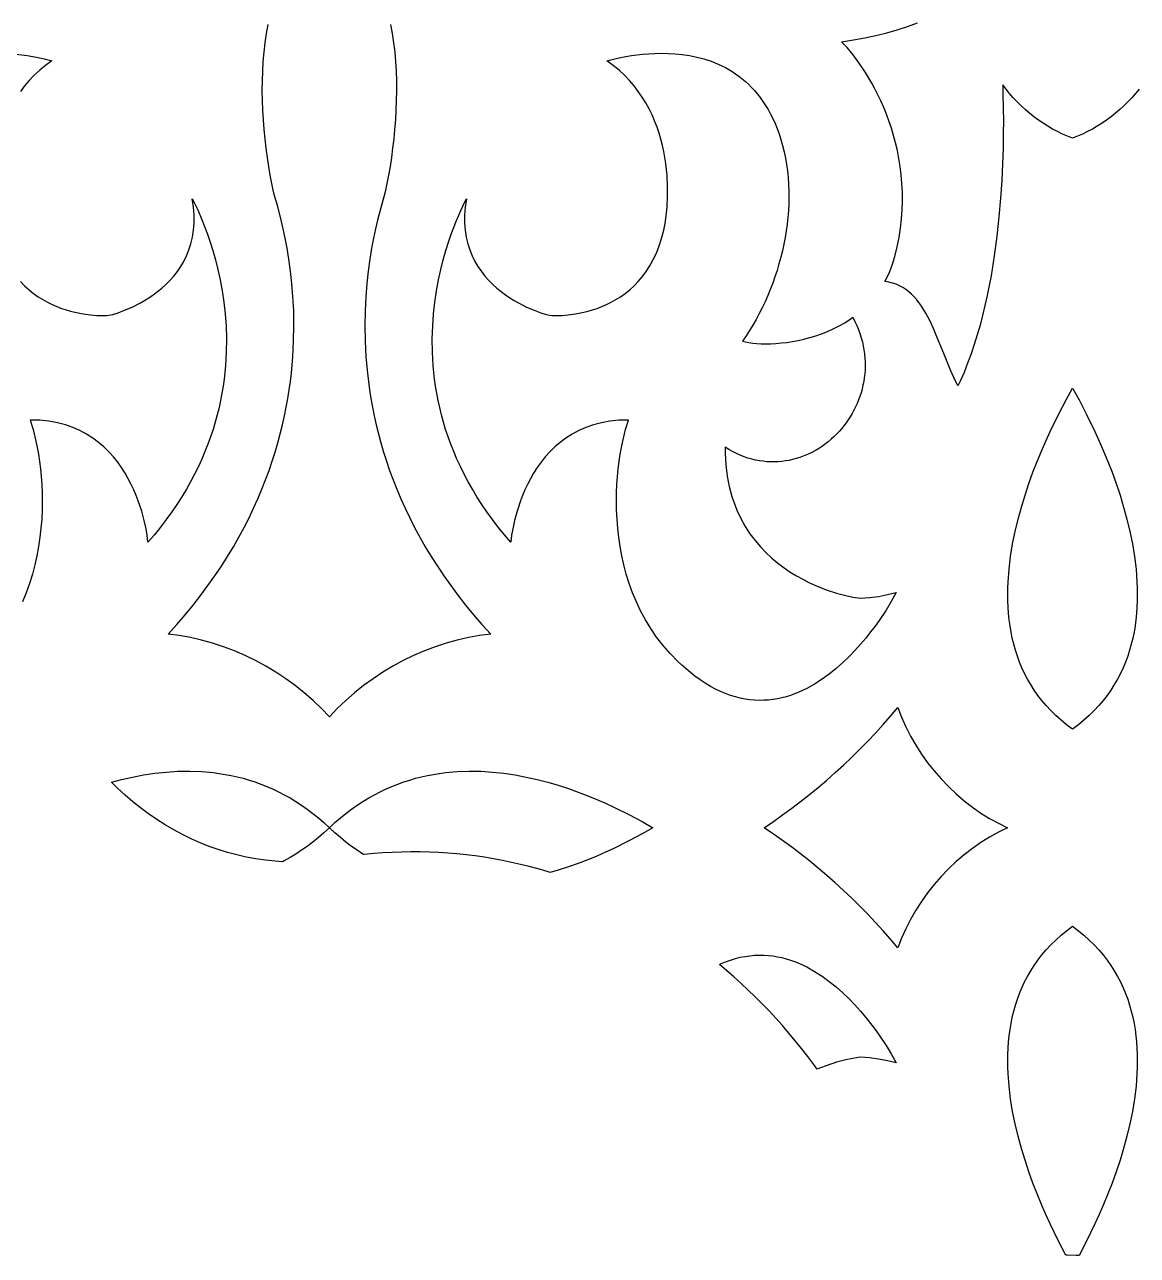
# Model space of a CAD drawing. Extents: x -350 to 350, y -780 to 780.
# Drawn here: x 98.4 to 155.3, y 374 to 437 of the extents above; entities that cross this region are included whole.
import ezdxf

# ---------------------------------------------------------------- set-up
doc = ezdxf.new("R2010")
doc.units = 0
doc.layers.add('LAYER_1', color=18, linetype='CONTINUOUS')

msp = doc.modelspace()

# ---------------------------------------------------------------- linework, layer by layer
at = {"layer": 'LAYER_1'}
for points in [[(117.124, 436.962), (117.208, 436.5), (117.278, 436.029), (117.333, 435.549), (117.374, 435.062), (117.402, 434.57), (117.418, 434.074), (117.421, 433.576), (117.414, 433.078), (117.395, 432.58), (117.367, 432.085), (117.329, 431.595), (117.282, 431.11), (117.227, 430.632), (117.164, 430.164), (117.095, 429.706), (117.019, 429.26), (116.852, 428.41), (116.778, 428.148), (116.635, 427.655), (116.45, 426.948), (116.35, 426.519), (116.25, 426.043), (116.152, 425.522), (116.06, 424.958), (115.977, 424.353), (115.907, 423.709), (115.853, 423.027), (115.818, 422.311), (115.806, 421.562), (115.819, 420.782), (115.862, 419.973), (115.937, 419.137), (115.988, 418.71), (116.048, 418.277), (116.118, 417.838), (116.197, 417.394), (116.288, 416.945), (116.39, 416.491), (116.503, 416.032), (116.627, 415.569), (116.764, 415.102), (116.914, 414.631), (117.077, 414.156), (117.253, 413.678), (117.443, 413.197), (117.648, 412.713), (117.867, 412.226), (118.101, 411.738), (118.351, 411.247), (118.617, 410.754), (118.899, 410.26), (119.198, 409.764), (119.515, 409.268), (119.848, 408.771), (120.2, 408.273), (120.571, 407.775), (120.96, 407.277), (121.368, 406.779), (121.796, 406.281), (122.244, 405.785), (121.673, 405.714), (121.102, 405.613), (120.533, 405.483), (119.967, 405.326), (119.406, 405.142), (118.851, 404.931), (118.304, 404.695), (117.767, 404.435), (117.241, 404.15), (116.727, 403.843), (116.227, 403.513), (115.743, 403.161), (115.276, 402.789), (114.828, 402.397), (114.4, 401.986), (113.993, 401.556), (113.586, 401.986), (113.158, 402.397), (112.71, 402.789), (112.243, 403.161), (111.759, 403.513), (111.259, 403.843), (110.746, 404.15), (110.219, 404.435), (109.682, 404.695), (109.135, 404.931), (108.58, 405.142), (108.019, 405.326), (107.453, 405.483), (106.884, 405.613), (106.313, 405.714), (105.742, 405.785), (106.19, 406.281), (106.618, 406.779), (107.026, 407.277), (107.416, 407.775), (107.786, 408.273), (108.138, 408.771), (108.472, 409.268), (108.788, 409.764), (109.087, 410.26), (109.369, 410.754), (109.635, 411.247), (109.885, 411.738), (110.119, 412.226), (110.338, 412.713), (110.543, 413.197), (110.733, 413.678), (110.909, 414.156), (111.072, 414.631), (111.222, 415.102), (111.359, 415.569), (111.484, 416.032), (111.597, 416.491), (111.698, 416.945), (111.789, 417.394), (111.869, 417.838), (111.938, 418.277), (111.999, 418.71), (112.049, 419.137), (112.124, 419.973), (112.167, 420.782), (112.18, 421.562), (112.168, 422.311), (112.133, 423.027), (112.079, 423.709), (112.009, 424.353), (111.926, 424.958), (111.834, 425.522), (111.736, 426.043), (111.636, 426.519), (111.536, 426.948), (111.351, 427.655), (111.208, 428.148), (111.134, 428.41), (110.967, 429.26), (110.891, 429.706), (110.822, 430.164), (110.759, 430.632), (110.704, 431.11), (110.658, 431.595), (110.62, 432.085), (110.591, 432.58), (110.573, 433.078), (110.565, 433.576), (110.568, 434.074), (110.584, 434.57), (110.612, 435.062), (110.653, 435.549), (110.708, 436.029), (110.778, 436.5), (110.863, 436.962)], [(155.397, 433.651), (155.217, 433.429), (155.028, 433.212), (154.831, 433.003), (154.627, 432.801), (154.415, 432.606), (154.196, 432.419), (153.971, 432.24), (153.74, 432.07), (153.504, 431.909), (153.263, 431.757), (153.017, 431.614), (152.767, 431.482), (152.514, 431.36), (152.257, 431.248), (151.997, 431.147), (151.737, 431.248), (151.481, 431.36), (151.227, 431.482), (150.977, 431.614), (150.731, 431.757), (150.49, 431.909), (150.254, 432.07), (150.023, 432.24), (149.798, 432.419), (149.579, 432.606), (149.368, 432.801), (149.163, 433.003), (148.966, 433.212), (148.777, 433.429), (148.597, 433.651), (148.426, 433.88), (148.438, 433.482), (148.456, 432.628), (148.46, 432.053), (148.458, 431.393), (148.445, 430.655), (148.419, 429.85), (148.378, 428.987), (148.317, 428.074), (148.235, 427.122), (148.128, 426.138), (147.994, 425.134), (147.83, 424.117), (147.735, 423.607), (147.631, 423.098), (147.519, 422.589), (147.397, 422.084), (147.265, 421.583), (147.124, 421.086), (146.971, 420.596), (146.808, 420.113), (146.633, 419.639), (146.447, 419.174), (146.249, 418.721), (146.135, 418.482), (145.941, 418.872), (145.758, 419.282), (145.41, 420.135), (145.064, 420.997), (144.883, 421.416), (144.693, 421.82), (144.489, 422.203), (144.268, 422.559), (144.15, 422.726), (144.027, 422.883), (143.897, 423.031), (143.762, 423.169), (143.619, 423.296), (143.47, 423.41), (143.312, 423.513), (143.147, 423.602), (142.973, 423.678), (142.79, 423.739), (142.598, 423.784), (142.395, 423.814), (142.485, 423.978), (142.646, 424.328), (142.787, 424.7), (142.906, 425.093), (143.026, 425.586), (143.123, 426.072), (143.198, 426.551), (143.252, 427.023), (143.285, 427.489), (143.3, 427.946), (143.296, 428.396), (143.275, 428.837), (143.239, 429.269), (143.186, 429.693), (143.12, 430.107), (143.041, 430.512), (142.949, 430.907), (142.846, 431.291), (142.732, 431.665), (142.61, 432.028), (142.479, 432.38), (142.341, 432.72), (142.196, 433.049), (142.046, 433.365), (141.892, 433.668), (141.735, 433.958), (141.413, 434.499), (141.09, 434.985), (140.773, 435.412), (140.47, 435.778), (140.189, 436.081), (140.79, 436.168), (141.374, 436.273), (141.943, 436.395), (142.496, 436.533), (143.033, 436.687), (143.555, 436.855), (144.062, 437.036)], [(97.976, 435.441), (98.54, 435.37), (99.021, 435.286), (99.401, 435.203), (99.796, 435.103), (99.478, 434.867), (99.181, 434.62), (98.905, 434.362), (98.649, 434.094), (98.412, 433.818), (98.193, 433.534)], [(98.193, 423.822), (98.41, 423.598), (98.634, 423.394), (98.865, 423.209), (99.1, 423.042), (99.338, 422.892), (99.578, 422.758), (99.819, 422.639), (100.059, 422.535), (100.296, 422.445), (100.529, 422.367), (100.758, 422.3), (100.98, 422.244), (101.398, 422.161), (101.774, 422.11), (102.095, 422.083), (102.351, 422.073), (102.622, 422.074), (102.72, 422.09), (102.913, 422.139), (103.185, 422.224), (103.523, 422.348), (103.909, 422.515), (104.329, 422.727), (104.547, 422.851), (104.767, 422.988), (104.988, 423.138), (105.208, 423.301), (105.425, 423.478), (105.636, 423.669), (105.841, 423.874), (106.036, 424.094), (106.221, 424.33), (106.393, 424.581), (106.55, 424.849), (106.691, 425.133), (106.812, 425.433), (106.914, 425.751), (106.993, 426.087), (107.047, 426.44), (107.076, 426.812), (107.076, 427.203), (107.045, 427.613), (106.983, 428.043), (107.083, 427.851), (107.261, 427.479), (107.496, 426.937), (107.762, 426.24), (107.899, 425.838), (108.036, 425.401), (108.168, 424.932), (108.293, 424.433), (108.409, 423.904), (108.511, 423.348), (108.597, 422.766), (108.664, 422.159), (108.71, 421.53), (108.73, 420.88), (108.722, 420.211), (108.683, 419.524), (108.651, 419.174), (108.611, 418.821), (108.561, 418.464), (108.501, 418.103), (108.432, 417.739), (108.352, 417.372), (108.261, 417.003), (108.159, 416.631), (108.046, 416.256), (107.921, 415.879), (107.783, 415.5), (107.633, 415.12), (107.47, 414.738), (107.294, 414.354), (107.104, 413.969), (106.9, 413.584), (106.681, 413.197), (106.448, 412.81), (106.199, 412.423), (105.935, 412.035), (105.655, 411.647), (105.358, 411.26), (105.045, 410.873), (104.715, 410.487), (104.675, 410.842), (104.617, 411.176), (104.526, 411.593), (104.396, 412.074), (104.221, 412.603), (104.114, 412.88), (103.995, 413.162), (103.861, 413.448), (103.712, 413.735), (103.547, 414.021), (103.366, 414.304), (103.168, 414.581), (102.952, 414.851), (102.718, 415.112), (102.464, 415.361), (102.19, 415.596), (101.895, 415.816), (101.579, 416.017), (101.24, 416.198), (100.879, 416.356), (100.493, 416.49), (100.083, 416.598), (99.648, 416.676), (99.187, 416.724), (98.946, 416.735), (98.699, 416.738), (98.848, 416.247), (98.99, 415.66), (99.055, 415.334), (99.116, 414.988), (99.17, 414.623), (99.217, 414.242), (99.255, 413.845), (99.284, 413.433), (99.302, 413.009), (99.309, 412.574), (99.302, 412.128), (99.282, 411.674), (99.247, 411.213), (99.196, 410.746), (99.127, 410.275), (99.041, 409.8), (98.935, 409.325), (98.808, 408.849), (98.66, 408.374), (98.49, 407.902), (98.295, 407.435)]]:
    msp.add_lwpolyline(points, dxfattribs=at)
for points in [[(131.325, 435.483), (131.681, 435.462), (132.043, 435.425), (132.41, 435.37), (132.779, 435.294), (133.149, 435.197), (133.518, 435.076), (133.883, 434.929), (134.242, 434.754), (134.594, 434.551), (134.936, 434.315), (135.103, 434.186), (135.266, 434.047), (135.427, 433.9), (135.583, 433.744), (135.736, 433.579), (135.884, 433.404), (136.028, 433.22), (136.167, 433.026), (136.301, 432.821), (136.43, 432.606), (136.554, 432.381), (136.671, 432.145), (136.783, 431.897), (136.889, 431.639), (136.988, 431.369), (137.08, 431.087), (137.17, 430.772), (137.249, 430.452), (137.317, 430.129), (137.373, 429.801), (137.418, 429.471), (137.452, 429.137), (137.475, 428.801), (137.487, 428.463), (137.49, 428.123), (137.482, 427.782), (137.464, 427.44), (137.436, 427.098), (137.399, 426.755), (137.352, 426.413), (137.297, 426.072), (137.232, 425.731), (137.158, 425.393), (137.075, 425.056), (136.984, 424.721), (136.885, 424.39), (136.778, 424.061), (136.663, 423.736), (136.54, 423.415), (136.409, 423.099), (136.272, 422.787), (136.127, 422.48), (135.975, 422.179), (135.816, 421.884), (135.651, 421.595), (135.479, 421.313), (135.302, 421.038), (135.118, 420.771), (135.274, 420.732), (135.449, 420.699), (135.643, 420.672), (135.852, 420.652), (136.078, 420.64), (136.316, 420.635), (136.568, 420.639), (136.83, 420.652), (137.102, 420.675), (137.383, 420.707), (137.67, 420.751), (137.963, 420.805), (138.261, 420.871), (138.561, 420.95), (138.863, 421.042), (139.165, 421.147), (139.466, 421.265), (139.764, 421.399), (140.058, 421.547), (140.347, 421.711), (140.63, 421.891), (140.767, 421.99), (140.872, 421.781), (140.967, 421.572), (141.052, 421.363), (141.127, 421.154), (141.192, 420.945), (141.248, 420.736), (141.294, 420.527), (141.331, 420.32), (141.359, 420.113), (141.379, 419.907), (141.389, 419.703), (141.391, 419.5), (141.385, 419.298), (141.371, 419.098), (141.348, 418.9), (141.318, 418.705), (141.281, 418.511), (141.236, 418.32), (141.183, 418.132), (141.124, 417.946), (141.058, 417.764), (140.985, 417.585), (140.905, 417.409), (140.819, 417.237), (140.727, 417.068), (140.629, 416.904), (140.525, 416.743), (140.416, 416.587), (140.301, 416.435), (140.181, 416.288), (140.056, 416.146), (139.925, 416.009), (139.79, 415.877), (139.651, 415.75), (139.507, 415.629), (139.359, 415.514), (139.207, 415.404), (139.051, 415.301), (138.891, 415.204), (138.728, 415.113), (138.561, 415.029), (138.392, 414.952), (138.219, 414.882), (138.044, 414.819), (137.866, 414.764), (137.685, 414.716), (137.502, 414.676), (137.318, 414.643), (137.131, 414.619), (136.943, 414.603), (136.753, 414.595), (136.561, 414.596), (136.369, 414.606), (136.176, 414.625), (135.981, 414.653), (135.786, 414.691), (135.591, 414.738), (135.395, 414.794), (135.2, 414.861), (135.004, 414.938), (134.808, 415.025), (134.613, 415.122), (134.419, 415.23), (134.225, 415.349), (134.229, 415.037), (134.243, 414.734), (134.266, 414.439), (134.297, 414.152), (134.337, 413.873), (134.386, 413.602), (134.442, 413.339), (134.506, 413.083), (134.577, 412.835), (134.655, 412.594), (134.74, 412.361), (134.832, 412.135), (135.033, 411.704), (135.256, 411.301), (135.5, 410.924), (135.761, 410.573), (136.037, 410.247), (136.326, 409.945), (136.625, 409.667), (136.933, 409.411), (137.246, 409.176), (137.563, 408.962), (137.88, 408.767), (138.197, 408.592), (138.51, 408.434), (138.816, 408.294), (139.114, 408.17), (139.402, 408.061), (139.935, 407.886), (140.396, 407.763), (140.767, 407.683), (141.029, 407.641), (141.162, 407.629), (141.391, 407.638), (141.62, 407.657), (142.075, 407.722), (142.527, 407.811), (142.976, 407.913), (142.898, 407.759), (142.724, 407.451), (142.458, 407.019), (142.105, 406.492), (141.897, 406.202), (141.669, 405.9), (141.422, 405.589), (141.155, 405.273), (140.87, 404.956), (140.567, 404.641), (140.247, 404.332), (139.91, 404.034), (139.557, 403.749), (139.188, 403.481), (138.804, 403.234), (138.405, 403.012), (137.993, 402.819), (137.781, 402.734), (137.567, 402.658), (137.349, 402.591), (137.128, 402.533), (136.903, 402.485), (136.676, 402.448), (136.446, 402.421), (136.213, 402.406), (135.977, 402.403), (135.739, 402.412), (135.498, 402.433), (135.254, 402.468), (135.008, 402.516), (134.759, 402.579), (134.508, 402.656), (134.254, 402.748), (133.998, 402.856), (133.741, 402.98), (133.481, 403.12), (133.218, 403.277), (132.954, 403.452), (132.689, 403.644), (132.456, 403.826), (132.231, 404.011), (132.015, 404.201), (131.808, 404.395), (131.417, 404.794), (131.057, 405.208), (130.727, 405.634), (130.427, 406.071), (130.155, 406.517), (129.91, 406.973), (129.691, 407.435), (129.496, 407.902), (129.326, 408.374), (129.178, 408.849), (129.051, 409.325), (128.945, 409.8), (128.859, 410.275), (128.79, 410.746), (128.739, 411.213), (128.704, 411.674), (128.684, 412.128), (128.678, 412.574), (128.684, 413.009), (128.702, 413.433), (128.731, 413.845), (128.77, 414.242), (128.816, 414.623), (128.87, 414.988), (128.931, 415.334), (128.996, 415.66), (129.138, 416.247), (129.287, 416.738), (129.04, 416.735), (128.8, 416.724), (128.338, 416.676), (127.903, 416.598), (127.493, 416.49), (127.108, 416.356), (126.746, 416.198), (126.407, 416.017), (126.091, 415.816), (125.796, 415.596), (125.522, 415.361), (125.268, 415.112), (125.034, 414.851), (124.818, 414.581), (124.62, 414.304), (124.439, 414.021), (124.274, 413.735), (124.125, 413.448), (123.992, 413.162), (123.872, 412.88), (123.765, 412.603), (123.59, 412.074), (123.46, 411.593), (123.369, 411.176), (123.311, 410.842), (123.271, 410.487), (122.941, 410.873), (122.628, 411.26), (122.331, 411.647), (122.051, 412.035), (121.787, 412.423), (121.538, 412.81), (121.305, 413.197), (121.086, 413.584), (120.882, 413.969), (120.692, 414.354), (120.516, 414.738), (120.353, 415.12), (120.203, 415.5), (120.066, 415.879), (119.94, 416.256), (119.827, 416.631), (119.725, 417.003), (119.635, 417.372), (119.555, 417.739), (119.485, 418.103), (119.425, 418.464), (119.375, 418.821), (119.335, 419.174), (119.303, 419.524), (119.264, 420.211), (119.256, 420.88), (119.277, 421.53), (119.322, 422.159), (119.389, 422.766), (119.475, 423.348), (119.578, 423.904), (119.693, 424.433), (119.818, 424.932), (119.95, 425.401), (120.087, 425.838), (120.224, 426.24), (120.49, 426.937), (120.725, 427.479), (120.904, 427.851), (121.003, 428.043), (120.941, 427.613), (120.911, 427.203), (120.911, 426.812), (120.939, 426.44), (120.993, 426.087), (121.072, 425.751), (121.174, 425.433), (121.296, 425.133), (121.436, 424.849), (121.593, 424.581), (121.765, 424.33), (121.95, 424.094), (122.146, 423.874), (122.35, 423.669), (122.562, 423.478), (122.778, 423.301), (122.998, 423.138), (123.219, 422.988), (123.44, 422.851), (123.657, 422.727), (124.077, 422.515), (124.463, 422.348), (124.801, 422.224), (125.073, 422.139), (125.266, 422.09), (125.364, 422.074), (125.635, 422.073), (125.891, 422.083), (126.212, 422.11), (126.588, 422.161), (127.007, 422.244), (127.228, 422.3), (127.457, 422.367), (127.69, 422.445), (127.928, 422.535), (128.167, 422.639), (128.408, 422.758), (128.648, 422.892), (128.886, 423.042), (129.121, 423.209), (129.352, 423.394), (129.576, 423.598), (129.793, 423.822), (130.001, 424.067), (130.199, 424.334), (130.385, 424.623), (130.558, 424.936), (130.717, 425.274), (130.859, 425.637), (130.985, 426.026), (131.092, 426.443), (131.159, 426.783), (131.217, 427.184), (131.262, 427.64), (131.288, 428.142), (131.29, 428.683), (131.262, 429.256), (131.235, 429.552), (131.199, 429.853), (131.153, 430.159), (131.096, 430.467), (131.027, 430.778), (130.947, 431.091), (130.854, 431.404), (130.748, 431.717), (130.628, 432.028), (130.493, 432.338), (130.342, 432.644), (130.176, 432.946), (129.993, 433.242), (129.793, 433.534), (129.575, 433.818), (129.338, 434.094), (129.081, 434.362), (128.805, 434.62), (128.508, 434.867), (128.19, 435.103), (128.585, 435.203), (128.965, 435.286), (129.446, 435.37), (130.01, 435.441), (130.319, 435.466), (130.642, 435.483), (130.978, 435.49)], [(152.328, 417.768), (152.717, 417.023), (153.143, 416.145), (153.364, 415.661), (153.585, 415.152), (153.804, 414.618), (154.019, 414.063), (154.227, 413.488), (154.425, 412.896), (154.609, 412.289), (154.778, 411.67), (154.929, 411.039), (155.059, 410.401), (155.165, 409.757), (155.244, 409.109), (155.293, 408.46), (155.306, 408.136), (155.31, 407.812), (155.306, 407.489), (155.293, 407.167), (155.27, 406.846), (155.237, 406.527), (155.195, 406.21), (155.141, 405.895), (155.077, 405.583), (155.002, 405.274), (154.915, 404.967), (154.817, 404.664), (154.706, 404.365), (154.583, 404.069), (154.447, 403.778), (154.297, 403.491), (154.134, 403.209), (153.957, 402.932), (153.766, 402.661), (153.56, 402.395), (153.339, 402.135), (153.103, 401.881), (152.851, 401.633), (152.583, 401.393), (152.299, 401.159), (151.997, 400.933), (151.696, 401.159), (151.411, 401.393), (151.144, 401.633), (150.892, 401.881), (150.655, 402.135), (150.434, 402.395), (150.229, 402.661), (150.037, 402.932), (149.86, 403.209), (149.697, 403.491), (149.548, 403.778), (149.411, 404.069), (149.288, 404.365), (149.177, 404.664), (149.079, 404.967), (148.992, 405.274), (148.917, 405.583), (148.853, 405.895), (148.8, 406.21), (148.757, 406.527), (148.724, 406.846), (148.701, 407.167), (148.688, 407.489), (148.684, 407.812), (148.688, 408.136), (148.701, 408.46), (148.751, 409.109), (148.83, 409.757), (148.935, 410.401), (149.065, 411.039), (149.216, 411.67), (149.385, 412.289), (149.57, 412.896), (149.767, 413.488), (149.975, 414.063), (150.19, 414.618), (150.409, 415.152), (150.631, 415.661), (150.851, 416.145), (151.277, 417.023), (151.667, 417.768), (151.997, 418.363)], [(143.248, 401.545), (143.464, 401.058), (143.708, 400.58), (143.976, 400.113), (144.27, 399.659), (144.585, 399.218), (144.922, 398.793), (145.279, 398.384), (145.655, 397.994), (146.047, 397.623), (146.455, 397.273), (146.877, 396.947), (147.312, 396.644), (147.758, 396.367), (148.214, 396.117), (148.678, 395.892), (148.214, 395.668), (147.758, 395.418), (147.312, 395.141), (146.877, 394.838), (146.455, 394.511), (146.047, 394.162), (145.655, 393.791), (145.279, 393.401), (144.922, 392.992), (144.585, 392.567), (144.27, 392.126), (143.976, 391.672), (143.708, 391.205), (143.464, 390.727), (143.248, 390.24), (143.06, 389.745), (142.688, 390.187), (142.307, 390.622), (141.919, 391.049), (141.522, 391.47), (141.118, 391.883), (140.706, 392.288), (140.287, 392.686), (139.861, 393.076), (139.429, 393.457), (138.989, 393.831), (138.544, 394.196), (138.093, 394.552), (137.635, 394.9), (137.172, 395.239), (136.704, 395.569), (136.23, 395.892), (136.704, 396.216), (137.172, 396.546), (137.635, 396.885), (138.093, 397.232), (138.544, 397.589), (138.989, 397.954), (139.429, 398.327), (139.861, 398.709), (140.287, 399.099), (140.706, 399.497), (141.118, 399.902), (141.522, 400.315), (141.919, 400.735), (142.307, 401.163), (142.688, 401.598), (143.06, 402.04)], [(121.735, 398.776), (122.329, 398.739), (122.916, 398.677), (123.495, 398.591), (124.064, 398.485), (124.623, 398.359), (125.169, 398.217), (125.701, 398.061), (126.218, 397.893), (126.719, 397.715), (127.203, 397.529), (127.668, 397.339), (128.112, 397.145), (128.534, 396.95), (129.309, 396.568), (129.982, 396.211), (130.541, 395.892), (129.982, 395.574), (129.309, 395.216), (128.534, 394.834), (128.112, 394.64), (127.668, 394.446), (127.203, 394.255), (126.719, 394.07), (126.218, 393.892), (125.701, 393.724), (125.284, 393.601), (125.124, 393.651), (124.672, 393.783), (124.218, 393.905), (123.762, 394.019), (123.304, 394.123), (122.844, 394.218), (122.382, 394.304), (121.919, 394.381), (121.454, 394.449), (120.987, 394.507), (120.519, 394.556), (120.05, 394.596), (119.58, 394.626), (119.108, 394.646), (118.635, 394.657), (118.162, 394.659), (117.687, 394.65), (117.212, 394.632), (116.736, 394.605), (116.259, 394.567), (115.781, 394.52), (115.76, 394.517), (115.71, 394.547), (115.418, 394.738), (115.129, 394.941), (114.841, 395.158), (114.556, 395.388), (114.274, 395.632), (113.993, 395.891), (113.713, 395.632), (113.43, 395.388), (113.145, 395.158), (112.858, 394.941), (112.568, 394.738), (112.276, 394.547), (111.982, 394.369), (111.686, 394.203), (111.595, 394.156), (111.216, 394.18), (110.723, 394.231), (110.233, 394.301), (109.747, 394.391), (109.264, 394.5), (108.786, 394.628), (108.312, 394.775), (107.844, 394.94), (107.382, 395.123), (106.925, 395.325), (106.476, 395.544), (106.033, 395.781), (105.597, 396.035), (105.169, 396.307), (104.749, 396.596), (104.338, 396.901), (103.936, 397.223), (103.543, 397.562), (103.16, 397.916), (102.849, 398.225), (103.364, 398.359), (103.922, 398.485), (104.491, 398.591), (105.07, 398.677), (105.657, 398.739), (106.251, 398.776), (106.85, 398.785), (107.454, 398.763), (108.061, 398.71), (108.365, 398.67), (108.669, 398.621), (108.973, 398.564), (109.277, 398.496), (109.581, 398.419), (109.885, 398.332), (110.187, 398.234), (110.489, 398.126), (110.791, 398.007), (111.091, 397.877), (111.389, 397.735), (111.686, 397.581), (111.982, 397.416), (112.276, 397.238), (112.568, 397.047), (112.858, 396.844), (113.145, 396.627), (113.43, 396.397), (113.713, 396.153), (113.993, 395.893), (114.274, 396.153), (114.556, 396.397), (114.841, 396.627), (115.129, 396.844), (115.418, 397.047), (115.71, 397.238), (116.004, 397.416), (116.3, 397.581), (116.597, 397.735), (116.896, 397.877), (117.196, 398.007), (117.497, 398.126), (117.799, 398.234), (118.102, 398.332), (118.405, 398.419), (118.709, 398.496), (119.013, 398.564), (119.317, 398.621), (119.622, 398.67), (119.926, 398.71), (120.532, 398.763), (121.136, 398.785)], [(152.299, 390.626), (152.583, 390.392), (152.851, 390.151), (153.103, 389.904), (153.339, 389.65), (153.56, 389.39), (153.766, 389.124), (153.957, 388.852), (154.134, 388.575), (154.297, 388.293), (154.447, 388.007), (154.583, 387.715), (154.706, 387.42), (154.817, 387.12), (154.915, 386.817), (155.002, 386.511), (155.077, 386.201), (155.141, 385.889), (155.195, 385.574), (155.237, 385.257), (155.27, 384.939), (155.293, 384.618), (155.306, 384.296), (155.31, 383.973), (155.306, 383.649), (155.293, 383.325), (155.244, 382.676), (155.165, 382.028), (155.059, 381.384), (154.929, 380.745), (154.778, 380.115), (154.609, 379.495), (154.425, 378.888), (154.227, 378.296), (154.019, 377.722), (153.804, 377.166), (153.585, 376.633), (153.364, 376.123), (153.143, 375.64), (152.717, 374.762), (152.335, 374.03), (152.182, 374.028), (151.735, 374.037), (151.653, 374.042), (151.277, 374.762), (150.851, 375.64), (150.631, 376.123), (150.409, 376.633), (150.19, 377.166), (149.975, 377.722), (149.767, 378.296), (149.57, 378.888), (149.385, 379.495), (149.216, 380.115), (149.065, 380.745), (148.935, 381.384), (148.83, 382.028), (148.751, 382.676), (148.701, 383.325), (148.688, 383.649), (148.684, 383.973), (148.688, 384.296), (148.701, 384.618), (148.724, 384.939), (148.757, 385.257), (148.8, 385.574), (148.853, 385.889), (148.917, 386.201), (148.992, 386.511), (149.079, 386.817), (149.177, 387.12), (149.288, 387.42), (149.411, 387.715), (149.548, 388.007), (149.697, 388.293), (149.86, 388.575), (150.037, 388.852), (150.229, 389.124), (150.434, 389.39), (150.655, 389.65), (150.892, 389.904), (151.144, 390.151), (151.411, 390.392), (151.696, 390.626), (151.997, 390.852)], [(136.213, 389.378), (136.446, 389.363), (136.676, 389.337), (136.903, 389.299), (137.128, 389.251), (137.349, 389.194), (137.567, 389.126), (137.781, 389.05), (137.993, 388.966), (138.405, 388.772), (138.804, 388.55), (139.188, 388.304), (139.557, 388.036), (139.91, 387.751), (140.247, 387.452), (140.567, 387.144), (140.87, 386.829), (141.155, 386.512), (141.422, 386.196), (141.669, 385.885), (141.897, 385.583), (142.105, 385.293), (142.458, 384.766), (142.724, 384.333), (142.898, 384.026), (142.976, 383.872), (142.527, 383.974), (142.075, 384.063), (141.62, 384.128), (141.391, 384.147), (141.162, 384.156), (141.029, 384.144), (140.767, 384.101), (140.396, 384.022), (139.935, 383.898), (139.402, 383.724), (139.114, 383.615), (138.944, 383.544), (138.771, 383.783), (138.46, 384.197), (138.143, 384.604), (137.82, 385.004), (137.492, 385.396), (137.159, 385.781), (136.82, 386.158), (136.477, 386.528), (136.128, 386.89), (135.774, 387.245), (135.415, 387.592), (135.051, 387.932), (134.682, 388.263), (134.309, 388.587), (133.937, 388.899), (133.998, 388.929), (134.254, 389.036), (134.508, 389.129), (134.759, 389.206), (135.008, 389.268), (135.254, 389.317), (135.498, 389.351), (135.739, 389.373), (135.977, 389.382)]]:
    msp.add_lwpolyline(points, close=True, dxfattribs=at)

doc.saveas('drawing.dxf')
